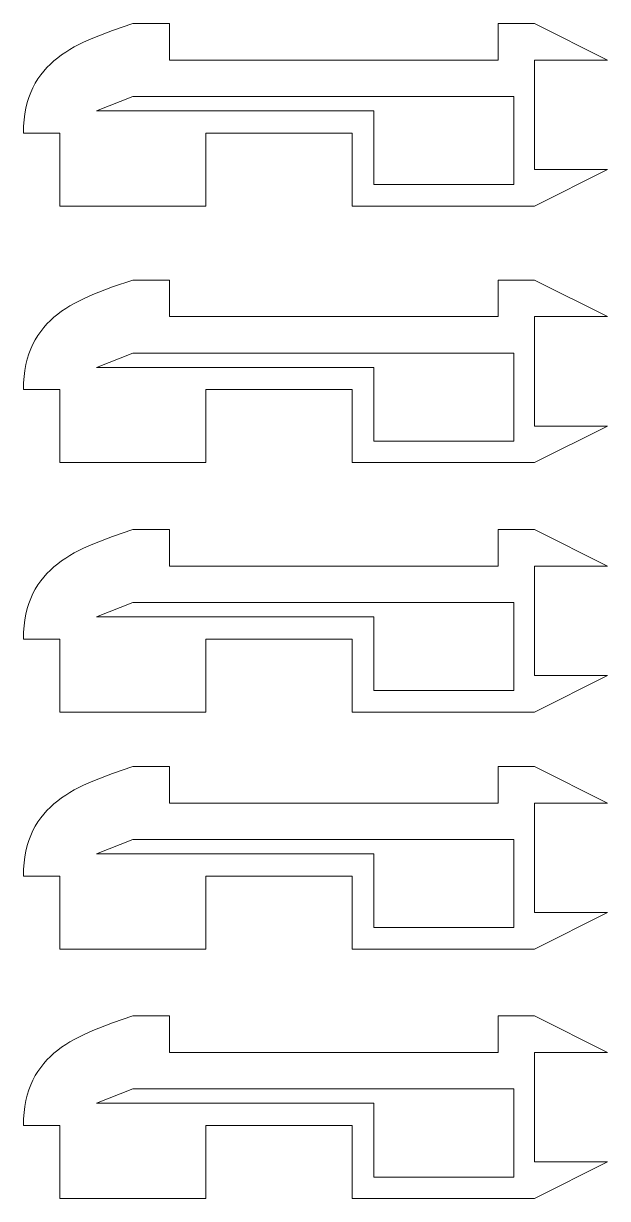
# Model space of a CAD drawing. Header units: centimetres. Extents: x -232 to 19, y -54 to 117.
# Drawn here: x -127.29 to -117.69, y 46.89 to 66.2 of the extents above; entities that cross this region are included whole.
import ezdxf

# ---------------------------------------------------------------- set-up
doc = ezdxf.new("R2010")
doc.units = ezdxf.units.CM
doc.header["$MEASUREMENT"] = 0
doc.layers.add('layer 1', color=7, linetype='Continuous')

msp = doc.modelspace()

# ---------------------------------------------------------------- linework, layer by layer
at = {"layer": 'layer 1', "color": 250, "lineweight": 9}
for points, knots in [([(-117.6888, 65.60413), (-117.6888, 65.60413), (-118.88877, 65.60413), (-118.88877, 65.60413), (-118.88877, 65.60413), (-118.88877, 65.60413), (-118.88877, 63.80413), (-118.88877, 63.80413), (-118.88877, 63.80413), (-118.88877, 63.80413), (-117.6888, 63.80413), (-117.6888, 63.80413), (-117.6888, 63.80413), (-117.6888, 63.80413), (-118.88877, 63.20414), (-118.88877, 63.20414), (-118.88877, 63.20414), (-118.88877, 63.20414), (-121.88878, 63.20414), (-121.88878, 63.20414), (-121.88878, 63.20414), (-121.88878, 63.20414), (-121.88878, 64.40414), (-121.88878, 64.40414), (-121.88878, 64.40414), (-121.88878, 64.40414), (-124.28879, 64.40414), (-124.28879, 64.40414), (-124.28879, 64.40414), (-124.28879, 64.40414), (-124.28879, 63.20414), (-124.28879, 63.20414), (-124.28879, 63.20414), (-124.28879, 63.20414), (-126.68878, 63.20414), (-126.68878, 63.20414), (-126.68878, 63.20414), (-126.68878, 63.20414), (-126.68878, 64.40414), (-126.68878, 64.40414), (-126.68878, 64.40414), (-126.68878, 64.40414), (-127.28878, 64.40414), (-127.28878, 64.40414), (-127.28878, 64.40414), (-127.28878, 64.40414), (-127.28617, 64.51403), (-127.28617, 64.51403), (-127.28617, 64.51403), (-127.28617, 64.51403), (-127.27845, 64.61881), (-127.27845, 64.61881), (-127.27845, 64.61881), (-127.27845, 64.61881), (-127.26579, 64.71865), (-127.26579, 64.71865), (-127.26579, 64.71865), (-127.26579, 64.71865), (-127.24835, 64.81371), (-127.24835, 64.81371), (-127.24835, 64.81371), (-127.24835, 64.81371), (-127.22629, 64.90416), (-127.22629, 64.90416), (-127.22629, 64.90416), (-127.22629, 64.90416), (-127.19979, 64.99015), (-127.19979, 64.99015), (-127.19979, 64.99015), (-127.19979, 64.99015), (-127.169, 65.07186), (-127.169, 65.07186), (-127.169, 65.07186), (-127.169, 65.07186), (-127.13409, 65.14945), (-127.13409, 65.14945), (-127.13409, 65.14945), (-127.13409, 65.14945), (-127.09522, 65.22309), (-127.09522, 65.22309), (-127.09522, 65.22309), (-127.09522, 65.22309), (-127.05257, 65.29293), (-127.05257, 65.29293), (-127.05257, 65.29293), (-127.05257, 65.29293), (-127.00629, 65.35915), (-127.00629, 65.35915), (-127.00629, 65.35915), (-127.00629, 65.35915), (-126.95655, 65.42191), (-126.95655, 65.42191), (-126.95655, 65.42191), (-126.95655, 65.42191), (-126.90351, 65.48138), (-126.90351, 65.48138), (-126.90351, 65.48138), (-126.90351, 65.48138), (-126.84734, 65.5377), (-126.84734, 65.5377), (-126.84734, 65.5377), (-126.84734, 65.5377), (-126.78821, 65.59107), (-126.78821, 65.59107), (-126.78821, 65.59107), (-126.78821, 65.59107), (-126.72627, 65.64164), (-126.72627, 65.64164), (-126.72627, 65.64164), (-126.72627, 65.64164), (-126.6617, 65.68956), (-126.6617, 65.68956), (-126.6617, 65.68956), (-126.6617, 65.68956), (-126.59465, 65.73502), (-126.59465, 65.73502), (-126.59465, 65.73502), (-126.59465, 65.73502), (-126.5253, 65.77817), (-126.5253, 65.77817), (-126.5253, 65.77817), (-126.5253, 65.77817), (-126.45381, 65.81917), (-126.45381, 65.81917), (-126.45381, 65.81917), (-126.45381, 65.81917), (-126.30505, 65.89542), (-126.30505, 65.89542), (-126.30505, 65.89542), (-126.30505, 65.89542), (-126.1497, 65.96507), (-126.1497, 65.96507), (-126.1497, 65.96507), (-126.1497, 65.96507), (-125.8245, 66.08988), (-125.8245, 66.08988), (-125.8245, 66.08988), (-125.8245, 66.08988), (-125.48875, 66.20413), (-125.48875, 66.20413), (-125.48875, 66.20413), (-125.48875, 66.20413), (-124.88874, 66.20413), (-124.88874, 66.20413), (-124.88874, 66.20413), (-124.88874, 66.20413), (-124.88879, 65.60413), (-124.88879, 65.60413), (-124.88879, 65.60413), (-124.88879, 65.60413), (-119.48877, 65.60412), (-119.48877, 65.60412), (-119.48877, 65.60412), (-119.48877, 65.60412), (-119.48875, 66.20413), (-119.48875, 66.20413), (-119.48875, 66.20413), (-119.48875, 66.20413), (-118.88877, 66.20413), (-118.88877, 66.20413), (-118.88877, 66.20413), (-118.88877, 66.20413), (-117.6888, 65.60413), (-117.6888, 65.60413)], [0, 0, 0, 0, 0.02380952, 0.02380952, 0.02380952, 0.02380952, 0.04761905, 0.04761905, 0.04761905, 0.04761905, 0.07142857, 0.07142857, 0.07142857, 0.07142857, 0.0952381, 0.0952381, 0.0952381, 0.0952381, 0.11904762, 0.11904762, 0.11904762, 0.11904762, 0.14285714, 0.14285714, 0.14285714, 0.14285714, 0.16666667, 0.16666667, 0.16666667, 0.16666667, 0.19047619, 0.19047619, 0.19047619, 0.19047619, 0.21428571, 0.21428571, 0.21428571, 0.21428571, 0.23809524, 0.23809524, 0.23809524, 0.23809524, 0.26190476, 0.26190476, 0.26190476, 0.26190476, 0.28571429, 0.28571429, 0.28571429, 0.28571429, 0.30952381, 0.30952381, 0.30952381, 0.30952381, 0.33333333, 0.33333333, 0.33333333, 0.33333333, 0.35714286, 0.35714286, 0.35714286, 0.35714286, 0.38095238, 0.38095238, 0.38095238, 0.38095238, 0.4047619, 0.4047619, 0.4047619, 0.4047619, 0.42857143, 0.42857143, 0.42857143, 0.42857143, 0.45238095, 0.45238095, 0.45238095, 0.45238095, 0.47619048, 0.47619048, 0.47619048, 0.47619048, 0.5, 0.5, 0.5, 0.5, 0.52380952, 0.52380952, 0.52380952, 0.52380952, 0.54761905, 0.54761905, 0.54761905, 0.54761905, 0.57142857, 0.57142857, 0.57142857, 0.57142857, 0.5952381, 0.5952381, 0.5952381, 0.5952381, 0.61904762, 0.61904762, 0.61904762, 0.61904762, 0.64285714, 0.64285714, 0.64285714, 0.64285714, 0.66666667, 0.66666667, 0.66666667, 0.66666667, 0.69047619, 0.69047619, 0.69047619, 0.69047619, 0.71428571, 0.71428571, 0.71428571, 0.71428571, 0.73809524, 0.73809524, 0.73809524, 0.73809524, 0.76190476, 0.76190476, 0.76190476, 0.76190476, 0.78571429, 0.78571429, 0.78571429, 0.78571429, 0.80952381, 0.80952381, 0.80952381, 0.80952381, 0.83333333, 0.83333333, 0.83333333, 0.83333333, 0.85714286, 0.85714286, 0.85714286, 0.85714286, 0.88095238, 0.88095238, 0.88095238, 0.88095238, 0.9047619, 0.9047619, 0.9047619, 0.9047619, 0.92857143, 0.92857143, 0.92857143, 0.92857143, 0.95238095, 0.95238095, 0.95238095, 0.95238095, 1, 1, 1, 1]), ([(-119.22734, 63.55652), (-119.22734, 63.55652), (-119.22734, 65.00411), (-119.22734, 65.00411), (-119.22734, 65.00411), (-119.22734, 65.00411), (-125.48877, 65.00413), (-125.48877, 65.00413), (-125.48877, 65.00413), (-125.48877, 65.00413), (-126.08877, 64.76887), (-126.08877, 64.76887), (-126.08877, 64.76887), (-126.08877, 64.76887), (-121.52758, 64.76887), (-121.52758, 64.76887), (-121.52758, 64.76887), (-121.52758, 64.76887), (-121.52758, 63.55652), (-121.52758, 63.55652), (-121.52758, 63.55652), (-121.52758, 63.55652), (-119.22734, 63.55652), (-119.22734, 63.55652)], [0, 0, 0, 0, 0.14285714, 0.14285714, 0.14285714, 0.14285714, 0.28571429, 0.28571429, 0.28571429, 0.28571429, 0.42857143, 0.42857143, 0.42857143, 0.42857143, 0.57142857, 0.57142857, 0.57142857, 0.57142857, 0.71428571, 0.71428571, 0.71428571, 0.71428571, 1, 1, 1, 1]), ([(-117.6888, 61.38806), (-117.6888, 61.38806), (-118.88877, 61.38806), (-118.88877, 61.38806), (-118.88877, 61.38806), (-118.88877, 61.38806), (-118.88877, 59.58807), (-118.88877, 59.58807), (-118.88877, 59.58807), (-118.88877, 59.58807), (-117.6888, 59.58807), (-117.6888, 59.58807), (-117.6888, 59.58807), (-117.6888, 59.58807), (-118.88877, 58.98806), (-118.88877, 58.98806), (-118.88877, 58.98806), (-118.88877, 58.98806), (-121.88878, 58.98806), (-121.88878, 58.98806), (-121.88878, 58.98806), (-121.88878, 58.98806), (-121.88878, 60.18806), (-121.88878, 60.18806), (-121.88878, 60.18806), (-121.88878, 60.18806), (-124.28879, 60.18806), (-124.28879, 60.18806), (-124.28879, 60.18806), (-124.28879, 60.18806), (-124.28879, 58.98806), (-124.28879, 58.98806), (-124.28879, 58.98806), (-124.28879, 58.98806), (-126.68878, 58.98806), (-126.68878, 58.98806), (-126.68878, 58.98806), (-126.68878, 58.98806), (-126.68878, 60.18806), (-126.68878, 60.18806), (-126.68878, 60.18806), (-126.68878, 60.18806), (-127.28878, 60.18806), (-127.28878, 60.18806), (-127.28878, 60.18806), (-127.28878, 60.18806), (-127.28617, 60.29795), (-127.28617, 60.29795), (-127.28617, 60.29795), (-127.28617, 60.29795), (-127.27845, 60.40273), (-127.27845, 60.40273), (-127.27845, 60.40273), (-127.27845, 60.40273), (-127.26579, 60.50257), (-127.26579, 60.50257), (-127.26579, 60.50257), (-127.26579, 60.50257), (-127.24835, 60.59763), (-127.24835, 60.59763), (-127.24835, 60.59763), (-127.24835, 60.59763), (-127.22629, 60.68808), (-127.22629, 60.68808), (-127.22629, 60.68808), (-127.22629, 60.68808), (-127.19979, 60.77407), (-127.19979, 60.77407), (-127.19979, 60.77407), (-127.19979, 60.77407), (-127.169, 60.85579), (-127.169, 60.85579), (-127.169, 60.85579), (-127.169, 60.85579), (-127.13409, 60.93338), (-127.13409, 60.93338), (-127.13409, 60.93338), (-127.13409, 60.93338), (-127.09522, 61.00701), (-127.09522, 61.00701), (-127.09522, 61.00701), (-127.09522, 61.00701), (-127.05257, 61.07685), (-127.05257, 61.07685), (-127.05257, 61.07685), (-127.05257, 61.07685), (-127.00629, 61.14308), (-127.00629, 61.14308), (-127.00629, 61.14308), (-127.00629, 61.14308), (-126.95655, 61.20583), (-126.95655, 61.20583), (-126.95655, 61.20583), (-126.95655, 61.20583), (-126.90351, 61.2653), (-126.90351, 61.2653), (-126.90351, 61.2653), (-126.90351, 61.2653), (-126.84734, 61.32163), (-126.84734, 61.32163), (-126.84734, 61.32163), (-126.84734, 61.32163), (-126.78821, 61.375), (-126.78821, 61.375), (-126.78821, 61.375), (-126.78821, 61.375), (-126.72627, 61.42556), (-126.72627, 61.42556), (-126.72627, 61.42556), (-126.72627, 61.42556), (-126.6617, 61.47349), (-126.6617, 61.47349), (-126.6617, 61.47349), (-126.6617, 61.47349), (-126.59465, 61.51895), (-126.59465, 61.51895), (-126.59465, 61.51895), (-126.59465, 61.51895), (-126.5253, 61.5621), (-126.5253, 61.5621), (-126.5253, 61.5621), (-126.5253, 61.5621), (-126.45381, 61.6031), (-126.45381, 61.6031), (-126.45381, 61.6031), (-126.45381, 61.6031), (-126.30505, 61.67935), (-126.30505, 61.67935), (-126.30505, 61.67935), (-126.30505, 61.67935), (-126.1497, 61.749), (-126.1497, 61.749), (-126.1497, 61.749), (-126.1497, 61.749), (-125.8245, 61.87381), (-125.8245, 61.87381), (-125.8245, 61.87381), (-125.8245, 61.87381), (-125.48875, 61.98807), (-125.48875, 61.98807), (-125.48875, 61.98807), (-125.48875, 61.98807), (-124.88874, 61.98806), (-124.88874, 61.98806), (-124.88874, 61.98806), (-124.88874, 61.98806), (-124.88879, 61.38806), (-124.88879, 61.38806), (-124.88879, 61.38806), (-124.88879, 61.38806), (-119.48877, 61.38805), (-119.48877, 61.38805), (-119.48877, 61.38805), (-119.48877, 61.38805), (-119.48875, 61.98806), (-119.48875, 61.98806), (-119.48875, 61.98806), (-119.48875, 61.98806), (-118.88877, 61.98806), (-118.88877, 61.98806), (-118.88877, 61.98806), (-118.88877, 61.98806), (-117.6888, 61.38806), (-117.6888, 61.38806)], [0, 0, 0, 0, 0.02380952, 0.02380952, 0.02380952, 0.02380952, 0.04761905, 0.04761905, 0.04761905, 0.04761905, 0.07142857, 0.07142857, 0.07142857, 0.07142857, 0.0952381, 0.0952381, 0.0952381, 0.0952381, 0.11904762, 0.11904762, 0.11904762, 0.11904762, 0.14285714, 0.14285714, 0.14285714, 0.14285714, 0.16666667, 0.16666667, 0.16666667, 0.16666667, 0.19047619, 0.19047619, 0.19047619, 0.19047619, 0.21428571, 0.21428571, 0.21428571, 0.21428571, 0.23809524, 0.23809524, 0.23809524, 0.23809524, 0.26190476, 0.26190476, 0.26190476, 0.26190476, 0.28571429, 0.28571429, 0.28571429, 0.28571429, 0.30952381, 0.30952381, 0.30952381, 0.30952381, 0.33333333, 0.33333333, 0.33333333, 0.33333333, 0.35714286, 0.35714286, 0.35714286, 0.35714286, 0.38095238, 0.38095238, 0.38095238, 0.38095238, 0.4047619, 0.4047619, 0.4047619, 0.4047619, 0.42857143, 0.42857143, 0.42857143, 0.42857143, 0.45238095, 0.45238095, 0.45238095, 0.45238095, 0.47619048, 0.47619048, 0.47619048, 0.47619048, 0.5, 0.5, 0.5, 0.5, 0.52380952, 0.52380952, 0.52380952, 0.52380952, 0.54761905, 0.54761905, 0.54761905, 0.54761905, 0.57142857, 0.57142857, 0.57142857, 0.57142857, 0.5952381, 0.5952381, 0.5952381, 0.5952381, 0.61904762, 0.61904762, 0.61904762, 0.61904762, 0.64285714, 0.64285714, 0.64285714, 0.64285714, 0.66666667, 0.66666667, 0.66666667, 0.66666667, 0.69047619, 0.69047619, 0.69047619, 0.69047619, 0.71428571, 0.71428571, 0.71428571, 0.71428571, 0.73809524, 0.73809524, 0.73809524, 0.73809524, 0.76190476, 0.76190476, 0.76190476, 0.76190476, 0.78571429, 0.78571429, 0.78571429, 0.78571429, 0.80952381, 0.80952381, 0.80952381, 0.80952381, 0.83333333, 0.83333333, 0.83333333, 0.83333333, 0.85714286, 0.85714286, 0.85714286, 0.85714286, 0.88095238, 0.88095238, 0.88095238, 0.88095238, 0.9047619, 0.9047619, 0.9047619, 0.9047619, 0.92857143, 0.92857143, 0.92857143, 0.92857143, 0.95238095, 0.95238095, 0.95238095, 0.95238095, 1, 1, 1, 1]), ([(-119.22734, 59.34044), (-119.22734, 59.34044), (-119.22734, 60.78804), (-119.22734, 60.78804), (-119.22734, 60.78804), (-119.22734, 60.78804), (-125.48877, 60.78805), (-125.48877, 60.78805), (-125.48877, 60.78805), (-125.48877, 60.78805), (-126.08877, 60.5528), (-126.08877, 60.5528), (-126.08877, 60.5528), (-126.08877, 60.5528), (-121.52758, 60.5528), (-121.52758, 60.5528), (-121.52758, 60.5528), (-121.52758, 60.5528), (-121.52758, 59.34044), (-121.52758, 59.34044), (-121.52758, 59.34044), (-121.52758, 59.34044), (-119.22734, 59.34044), (-119.22734, 59.34044)], [0, 0, 0, 0, 0.14285714, 0.14285714, 0.14285714, 0.14285714, 0.28571429, 0.28571429, 0.28571429, 0.28571429, 0.42857143, 0.42857143, 0.42857143, 0.42857143, 0.57142857, 0.57142857, 0.57142857, 0.57142857, 0.71428571, 0.71428571, 0.71428571, 0.71428571, 1, 1, 1, 1]), ([(-117.6888, 57.28782), (-117.6888, 57.28782), (-118.88877, 57.28782), (-118.88877, 57.28782), (-118.88877, 57.28782), (-118.88877, 57.28782), (-118.88877, 55.48782), (-118.88877, 55.48782), (-118.88877, 55.48782), (-118.88877, 55.48782), (-117.6888, 55.48782), (-117.6888, 55.48782), (-117.6888, 55.48782), (-117.6888, 55.48782), (-118.88877, 54.88782), (-118.88877, 54.88782), (-118.88877, 54.88782), (-118.88877, 54.88782), (-121.88878, 54.88782), (-121.88878, 54.88782), (-121.88878, 54.88782), (-121.88878, 54.88782), (-121.88878, 56.08783), (-121.88878, 56.08783), (-121.88878, 56.08783), (-121.88878, 56.08783), (-124.28879, 56.08783), (-124.28879, 56.08783), (-124.28879, 56.08783), (-124.28879, 56.08783), (-124.28879, 54.88782), (-124.28879, 54.88782), (-124.28879, 54.88782), (-124.28879, 54.88782), (-126.68878, 54.88782), (-126.68878, 54.88782), (-126.68878, 54.88782), (-126.68878, 54.88782), (-126.68878, 56.08783), (-126.68878, 56.08783), (-126.68878, 56.08783), (-126.68878, 56.08783), (-127.28878, 56.08783), (-127.28878, 56.08783), (-127.28878, 56.08783), (-127.28878, 56.08783), (-127.28617, 56.19771), (-127.28617, 56.19771), (-127.28617, 56.19771), (-127.28617, 56.19771), (-127.27845, 56.3025), (-127.27845, 56.3025), (-127.27845, 56.3025), (-127.27845, 56.3025), (-127.26579, 56.40234), (-127.26579, 56.40234), (-127.26579, 56.40234), (-127.26579, 56.40234), (-127.24835, 56.4974), (-127.24835, 56.4974), (-127.24835, 56.4974), (-127.24835, 56.4974), (-127.22629, 56.58784), (-127.22629, 56.58784), (-127.22629, 56.58784), (-127.22629, 56.58784), (-127.19979, 56.67383), (-127.19979, 56.67383), (-127.19979, 56.67383), (-127.19979, 56.67383), (-127.169, 56.75555), (-127.169, 56.75555), (-127.169, 56.75555), (-127.169, 56.75555), (-127.13409, 56.83314), (-127.13409, 56.83314), (-127.13409, 56.83314), (-127.13409, 56.83314), (-127.09522, 56.90677), (-127.09522, 56.90677), (-127.09522, 56.90677), (-127.09522, 56.90677), (-127.05257, 56.97662), (-127.05257, 56.97662), (-127.05257, 56.97662), (-127.05257, 56.97662), (-127.00629, 57.04284), (-127.00629, 57.04284), (-127.00629, 57.04284), (-127.00629, 57.04284), (-126.95655, 57.1056), (-126.95655, 57.1056), (-126.95655, 57.1056), (-126.95655, 57.1056), (-126.90351, 57.16506), (-126.90351, 57.16506), (-126.90351, 57.16506), (-126.90351, 57.16506), (-126.84734, 57.22139), (-126.84734, 57.22139), (-126.84734, 57.22139), (-126.84734, 57.22139), (-126.78821, 57.27476), (-126.78821, 57.27476), (-126.78821, 57.27476), (-126.78821, 57.27476), (-126.72627, 57.32532), (-126.72627, 57.32532), (-126.72627, 57.32532), (-126.72627, 57.32532), (-126.6617, 57.37325), (-126.6617, 57.37325), (-126.6617, 57.37325), (-126.6617, 57.37325), (-126.59465, 57.41871), (-126.59465, 57.41871), (-126.59465, 57.41871), (-126.59465, 57.41871), (-126.5253, 57.46186), (-126.5253, 57.46186), (-126.5253, 57.46186), (-126.5253, 57.46186), (-126.45381, 57.50286), (-126.45381, 57.50286), (-126.45381, 57.50286), (-126.45381, 57.50286), (-126.30505, 57.57911), (-126.30505, 57.57911), (-126.30505, 57.57911), (-126.30505, 57.57911), (-126.1497, 57.64876), (-126.1497, 57.64876), (-126.1497, 57.64876), (-126.1497, 57.64876), (-125.8245, 57.77356), (-125.8245, 57.77356), (-125.8245, 57.77356), (-125.8245, 57.77356), (-125.48875, 57.88782), (-125.48875, 57.88782), (-125.48875, 57.88782), (-125.48875, 57.88782), (-124.88874, 57.88782), (-124.88874, 57.88782), (-124.88874, 57.88782), (-124.88874, 57.88782), (-124.88879, 57.28782), (-124.88879, 57.28782), (-124.88879, 57.28782), (-124.88879, 57.28782), (-119.48877, 57.28781), (-119.48877, 57.28781), (-119.48877, 57.28781), (-119.48877, 57.28781), (-119.48875, 57.8878), (-119.48875, 57.8878), (-119.48875, 57.8878), (-119.48875, 57.8878), (-118.88877, 57.88782), (-118.88877, 57.88782), (-118.88877, 57.88782), (-118.88877, 57.88782), (-117.6888, 57.28782), (-117.6888, 57.28782)], [0, 0, 0, 0, 0.02380952, 0.02380952, 0.02380952, 0.02380952, 0.04761905, 0.04761905, 0.04761905, 0.04761905, 0.07142857, 0.07142857, 0.07142857, 0.07142857, 0.0952381, 0.0952381, 0.0952381, 0.0952381, 0.11904762, 0.11904762, 0.11904762, 0.11904762, 0.14285714, 0.14285714, 0.14285714, 0.14285714, 0.16666667, 0.16666667, 0.16666667, 0.16666667, 0.19047619, 0.19047619, 0.19047619, 0.19047619, 0.21428571, 0.21428571, 0.21428571, 0.21428571, 0.23809524, 0.23809524, 0.23809524, 0.23809524, 0.26190476, 0.26190476, 0.26190476, 0.26190476, 0.28571429, 0.28571429, 0.28571429, 0.28571429, 0.30952381, 0.30952381, 0.30952381, 0.30952381, 0.33333333, 0.33333333, 0.33333333, 0.33333333, 0.35714286, 0.35714286, 0.35714286, 0.35714286, 0.38095238, 0.38095238, 0.38095238, 0.38095238, 0.4047619, 0.4047619, 0.4047619, 0.4047619, 0.42857143, 0.42857143, 0.42857143, 0.42857143, 0.45238095, 0.45238095, 0.45238095, 0.45238095, 0.47619048, 0.47619048, 0.47619048, 0.47619048, 0.5, 0.5, 0.5, 0.5, 0.52380952, 0.52380952, 0.52380952, 0.52380952, 0.54761905, 0.54761905, 0.54761905, 0.54761905, 0.57142857, 0.57142857, 0.57142857, 0.57142857, 0.5952381, 0.5952381, 0.5952381, 0.5952381, 0.61904762, 0.61904762, 0.61904762, 0.61904762, 0.64285714, 0.64285714, 0.64285714, 0.64285714, 0.66666667, 0.66666667, 0.66666667, 0.66666667, 0.69047619, 0.69047619, 0.69047619, 0.69047619, 0.71428571, 0.71428571, 0.71428571, 0.71428571, 0.73809524, 0.73809524, 0.73809524, 0.73809524, 0.76190476, 0.76190476, 0.76190476, 0.76190476, 0.78571429, 0.78571429, 0.78571429, 0.78571429, 0.80952381, 0.80952381, 0.80952381, 0.80952381, 0.83333333, 0.83333333, 0.83333333, 0.83333333, 0.85714286, 0.85714286, 0.85714286, 0.85714286, 0.88095238, 0.88095238, 0.88095238, 0.88095238, 0.9047619, 0.9047619, 0.9047619, 0.9047619, 0.92857143, 0.92857143, 0.92857143, 0.92857143, 0.95238095, 0.95238095, 0.95238095, 0.95238095, 1, 1, 1, 1]), ([(-119.22734, 55.2402), (-119.22734, 55.2402), (-119.22734, 56.68779), (-119.22734, 56.68779), (-119.22734, 56.68779), (-119.22734, 56.68779), (-125.48877, 56.68781), (-125.48877, 56.68781), (-125.48877, 56.68781), (-125.48877, 56.68781), (-126.08877, 56.45256), (-126.08877, 56.45256), (-126.08877, 56.45256), (-126.08877, 56.45256), (-121.52758, 56.45256), (-121.52758, 56.45256), (-121.52758, 56.45256), (-121.52758, 56.45256), (-121.52758, 55.2402), (-121.52758, 55.2402), (-121.52758, 55.2402), (-121.52758, 55.2402), (-119.22734, 55.2402), (-119.22734, 55.2402)], [0, 0, 0, 0, 0.14285714, 0.14285714, 0.14285714, 0.14285714, 0.28571429, 0.28571429, 0.28571429, 0.28571429, 0.42857143, 0.42857143, 0.42857143, 0.42857143, 0.57142857, 0.57142857, 0.57142857, 0.57142857, 0.71428571, 0.71428571, 0.71428571, 0.71428571, 1, 1, 1, 1]), ([(-117.6888, 53.39257), (-117.6888, 53.39257), (-118.88877, 53.39257), (-118.88877, 53.39257), (-118.88877, 53.39257), (-118.88877, 53.39257), (-118.88877, 51.5926), (-118.88877, 51.5926), (-118.88877, 51.5926), (-118.88877, 51.5926), (-117.6888, 51.5926), (-117.6888, 51.5926), (-117.6888, 51.5926), (-117.6888, 51.5926), (-118.88877, 50.9926), (-118.88877, 50.9926), (-118.88877, 50.9926), (-118.88877, 50.9926), (-121.88878, 50.99258), (-121.88878, 50.99258), (-121.88878, 50.99258), (-121.88878, 50.99258), (-121.88878, 52.19258), (-121.88878, 52.19258), (-121.88878, 52.19258), (-121.88878, 52.19258), (-124.28879, 52.19258), (-124.28879, 52.19258), (-124.28879, 52.19258), (-124.28879, 52.19258), (-124.28879, 50.9926), (-124.28879, 50.9926), (-124.28879, 50.9926), (-124.28879, 50.9926), (-126.68878, 50.9926), (-126.68878, 50.9926), (-126.68878, 50.9926), (-126.68878, 50.9926), (-126.68878, 52.19258), (-126.68878, 52.19258), (-126.68878, 52.19258), (-126.68878, 52.19258), (-127.28878, 52.19258), (-127.28878, 52.19258), (-127.28878, 52.19258), (-127.28878, 52.19258), (-127.28617, 52.30247), (-127.28617, 52.30247), (-127.28617, 52.30247), (-127.28617, 52.30247), (-127.27845, 52.40726), (-127.27845, 52.40726), (-127.27845, 52.40726), (-127.27845, 52.40726), (-127.26579, 52.50709), (-127.26579, 52.50709), (-127.26579, 52.50709), (-127.26579, 52.50709), (-127.24835, 52.60215), (-127.24835, 52.60215), (-127.24835, 52.60215), (-127.24835, 52.60215), (-127.22629, 52.6926), (-127.22629, 52.6926), (-127.22629, 52.6926), (-127.22629, 52.6926), (-127.19979, 52.77859), (-127.19979, 52.77859), (-127.19979, 52.77859), (-127.19979, 52.77859), (-127.169, 52.8603), (-127.169, 52.8603), (-127.169, 52.8603), (-127.169, 52.8603), (-127.13409, 52.93789), (-127.13409, 52.93789), (-127.13409, 52.93789), (-127.13409, 52.93789), (-127.09522, 53.01153), (-127.09522, 53.01153), (-127.09522, 53.01153), (-127.09522, 53.01153), (-127.05257, 53.08138), (-127.05257, 53.08138), (-127.05257, 53.08138), (-127.05257, 53.08138), (-127.00629, 53.1476), (-127.00629, 53.1476), (-127.00629, 53.1476), (-127.00629, 53.1476), (-126.95655, 53.21036), (-126.95655, 53.21036), (-126.95655, 53.21036), (-126.95655, 53.21036), (-126.90351, 53.26982), (-126.90351, 53.26982), (-126.90351, 53.26982), (-126.90351, 53.26982), (-126.84734, 53.32615), (-126.84734, 53.32615), (-126.84734, 53.32615), (-126.84734, 53.32615), (-126.78821, 53.37952), (-126.78821, 53.37952), (-126.78821, 53.37952), (-126.78821, 53.37952), (-126.72627, 53.43009), (-126.72627, 53.43009), (-126.72627, 53.43009), (-126.72627, 53.43009), (-126.6617, 53.47801), (-126.6617, 53.47801), (-126.6617, 53.47801), (-126.6617, 53.47801), (-126.59465, 53.52347), (-126.59465, 53.52347), (-126.59465, 53.52347), (-126.59465, 53.52347), (-126.5253, 53.56662), (-126.5253, 53.56662), (-126.5253, 53.56662), (-126.5253, 53.56662), (-126.45381, 53.60763), (-126.45381, 53.60763), (-126.45381, 53.60763), (-126.45381, 53.60763), (-126.30505, 53.68387), (-126.30505, 53.68387), (-126.30505, 53.68387), (-126.30505, 53.68387), (-126.1497, 53.75353), (-126.1497, 53.75353), (-126.1497, 53.75353), (-126.1497, 53.75353), (-125.8245, 53.87833), (-125.8245, 53.87833), (-125.8245, 53.87833), (-125.8245, 53.87833), (-125.48875, 53.99259), (-125.48875, 53.99259), (-125.48875, 53.99259), (-125.48875, 53.99259), (-124.88874, 53.99259), (-124.88874, 53.99259), (-124.88874, 53.99259), (-124.88874, 53.99259), (-124.88879, 53.39257), (-124.88879, 53.39257), (-124.88879, 53.39257), (-124.88879, 53.39257), (-119.48877, 53.39257), (-119.48877, 53.39257), (-119.48877, 53.39257), (-119.48877, 53.39257), (-119.48875, 53.99257), (-119.48875, 53.99257), (-119.48875, 53.99257), (-119.48875, 53.99257), (-118.88877, 53.99259), (-118.88877, 53.99259), (-118.88877, 53.99259), (-118.88877, 53.99259), (-117.6888, 53.39257), (-117.6888, 53.39257)], [0, 0, 0, 0, 0.02380952, 0.02380952, 0.02380952, 0.02380952, 0.04761905, 0.04761905, 0.04761905, 0.04761905, 0.07142857, 0.07142857, 0.07142857, 0.07142857, 0.0952381, 0.0952381, 0.0952381, 0.0952381, 0.11904762, 0.11904762, 0.11904762, 0.11904762, 0.14285714, 0.14285714, 0.14285714, 0.14285714, 0.16666667, 0.16666667, 0.16666667, 0.16666667, 0.19047619, 0.19047619, 0.19047619, 0.19047619, 0.21428571, 0.21428571, 0.21428571, 0.21428571, 0.23809524, 0.23809524, 0.23809524, 0.23809524, 0.26190476, 0.26190476, 0.26190476, 0.26190476, 0.28571429, 0.28571429, 0.28571429, 0.28571429, 0.30952381, 0.30952381, 0.30952381, 0.30952381, 0.33333333, 0.33333333, 0.33333333, 0.33333333, 0.35714286, 0.35714286, 0.35714286, 0.35714286, 0.38095238, 0.38095238, 0.38095238, 0.38095238, 0.4047619, 0.4047619, 0.4047619, 0.4047619, 0.42857143, 0.42857143, 0.42857143, 0.42857143, 0.45238095, 0.45238095, 0.45238095, 0.45238095, 0.47619048, 0.47619048, 0.47619048, 0.47619048, 0.5, 0.5, 0.5, 0.5, 0.52380952, 0.52380952, 0.52380952, 0.52380952, 0.54761905, 0.54761905, 0.54761905, 0.54761905, 0.57142857, 0.57142857, 0.57142857, 0.57142857, 0.5952381, 0.5952381, 0.5952381, 0.5952381, 0.61904762, 0.61904762, 0.61904762, 0.61904762, 0.64285714, 0.64285714, 0.64285714, 0.64285714, 0.66666667, 0.66666667, 0.66666667, 0.66666667, 0.69047619, 0.69047619, 0.69047619, 0.69047619, 0.71428571, 0.71428571, 0.71428571, 0.71428571, 0.73809524, 0.73809524, 0.73809524, 0.73809524, 0.76190476, 0.76190476, 0.76190476, 0.76190476, 0.78571429, 0.78571429, 0.78571429, 0.78571429, 0.80952381, 0.80952381, 0.80952381, 0.80952381, 0.83333333, 0.83333333, 0.83333333, 0.83333333, 0.85714286, 0.85714286, 0.85714286, 0.85714286, 0.88095238, 0.88095238, 0.88095238, 0.88095238, 0.9047619, 0.9047619, 0.9047619, 0.9047619, 0.92857143, 0.92857143, 0.92857143, 0.92857143, 0.95238095, 0.95238095, 0.95238095, 0.95238095, 1, 1, 1, 1]), ([(-119.22734, 51.34497), (-119.22734, 51.34497), (-119.22734, 52.79257), (-119.22734, 52.79257), (-119.22734, 52.79257), (-119.22734, 52.79257), (-125.48877, 52.79257), (-125.48877, 52.79257), (-125.48877, 52.79257), (-125.48877, 52.79257), (-126.08877, 52.55733), (-126.08877, 52.55733), (-126.08877, 52.55733), (-126.08877, 52.55733), (-121.52758, 52.55733), (-121.52758, 52.55733), (-121.52758, 52.55733), (-121.52758, 52.55733), (-121.52758, 51.34497), (-121.52758, 51.34497), (-121.52758, 51.34497), (-121.52758, 51.34497), (-119.22734, 51.34497), (-119.22734, 51.34497)], [0, 0, 0, 0, 0.14285714, 0.14285714, 0.14285714, 0.14285714, 0.28571429, 0.28571429, 0.28571429, 0.28571429, 0.42857143, 0.42857143, 0.42857143, 0.42857143, 0.57142857, 0.57142857, 0.57142857, 0.57142857, 0.71428571, 0.71428571, 0.71428571, 0.71428571, 1, 1, 1, 1]), ([(-117.6888, 49.29233), (-117.6888, 49.29233), (-118.88877, 49.29233), (-118.88877, 49.29233), (-118.88877, 49.29233), (-118.88877, 49.29233), (-118.88877, 47.49235), (-118.88877, 47.49235), (-118.88877, 47.49235), (-118.88877, 47.49235), (-117.6888, 47.49235), (-117.6888, 47.49235), (-117.6888, 47.49235), (-117.6888, 47.49235), (-118.88877, 46.89236), (-118.88877, 46.89236), (-118.88877, 46.89236), (-118.88877, 46.89236), (-121.88878, 46.89234), (-121.88878, 46.89234), (-121.88878, 46.89234), (-121.88878, 46.89234), (-121.88878, 48.09234), (-121.88878, 48.09234), (-121.88878, 48.09234), (-121.88878, 48.09234), (-124.28879, 48.09234), (-124.28879, 48.09234), (-124.28879, 48.09234), (-124.28879, 48.09234), (-124.28879, 46.89236), (-124.28879, 46.89236), (-124.28879, 46.89236), (-124.28879, 46.89236), (-126.68878, 46.89236), (-126.68878, 46.89236), (-126.68878, 46.89236), (-126.68878, 46.89236), (-126.68878, 48.09234), (-126.68878, 48.09234), (-126.68878, 48.09234), (-126.68878, 48.09234), (-127.28878, 48.09234), (-127.28878, 48.09234), (-127.28878, 48.09234), (-127.28878, 48.09234), (-127.28617, 48.20223), (-127.28617, 48.20223), (-127.28617, 48.20223), (-127.28617, 48.20223), (-127.27845, 48.30701), (-127.27845, 48.30701), (-127.27845, 48.30701), (-127.27845, 48.30701), (-127.26579, 48.40685), (-127.26579, 48.40685), (-127.26579, 48.40685), (-127.26579, 48.40685), (-127.24835, 48.50191), (-127.24835, 48.50191), (-127.24835, 48.50191), (-127.24835, 48.50191), (-127.22629, 48.59235), (-127.22629, 48.59235), (-127.22629, 48.59235), (-127.22629, 48.59235), (-127.19979, 48.67835), (-127.19979, 48.67835), (-127.19979, 48.67835), (-127.19979, 48.67835), (-127.169, 48.76006), (-127.169, 48.76006), (-127.169, 48.76006), (-127.169, 48.76006), (-127.13409, 48.83766), (-127.13409, 48.83766), (-127.13409, 48.83766), (-127.13409, 48.83766), (-127.09522, 48.91129), (-127.09522, 48.91129), (-127.09522, 48.91129), (-127.09522, 48.91129), (-127.05257, 48.98114), (-127.05257, 48.98114), (-127.05257, 48.98114), (-127.05257, 48.98114), (-127.00629, 49.04736), (-127.00629, 49.04736), (-127.00629, 49.04736), (-127.00629, 49.04736), (-126.95655, 49.11012), (-126.95655, 49.11012), (-126.95655, 49.11012), (-126.95655, 49.11012), (-126.90351, 49.16958), (-126.90351, 49.16958), (-126.90351, 49.16958), (-126.90351, 49.16958), (-126.84734, 49.22591), (-126.84734, 49.22591), (-126.84734, 49.22591), (-126.84734, 49.22591), (-126.78821, 49.27928), (-126.78821, 49.27928), (-126.78821, 49.27928), (-126.78821, 49.27928), (-126.72627, 49.32985), (-126.72627, 49.32985), (-126.72627, 49.32985), (-126.72627, 49.32985), (-126.6617, 49.37777), (-126.6617, 49.37777), (-126.6617, 49.37777), (-126.6617, 49.37777), (-126.59465, 49.42323), (-126.59465, 49.42323), (-126.59465, 49.42323), (-126.59465, 49.42323), (-126.5253, 49.46638), (-126.5253, 49.46638), (-126.5253, 49.46638), (-126.5253, 49.46638), (-126.45381, 49.50739), (-126.45381, 49.50739), (-126.45381, 49.50739), (-126.45381, 49.50739), (-126.30505, 49.58363), (-126.30505, 49.58363), (-126.30505, 49.58363), (-126.30505, 49.58363), (-126.1497, 49.65329), (-126.1497, 49.65329), (-126.1497, 49.65329), (-126.1497, 49.65329), (-125.8245, 49.77809), (-125.8245, 49.77809), (-125.8245, 49.77809), (-125.8245, 49.77809), (-125.48875, 49.89235), (-125.48875, 49.89235), (-125.48875, 49.89235), (-125.48875, 49.89235), (-124.88874, 49.89235), (-124.88874, 49.89235), (-124.88874, 49.89235), (-124.88874, 49.89235), (-124.88879, 49.29233), (-124.88879, 49.29233), (-124.88879, 49.29233), (-124.88879, 49.29233), (-119.48877, 49.29233), (-119.48877, 49.29233), (-119.48877, 49.29233), (-119.48877, 49.29233), (-119.48875, 49.89233), (-119.48875, 49.89233), (-119.48875, 49.89233), (-119.48875, 49.89233), (-118.88877, 49.89235), (-118.88877, 49.89235), (-118.88877, 49.89235), (-118.88877, 49.89235), (-117.6888, 49.29233), (-117.6888, 49.29233)], [0, 0, 0, 0, 0.02380952, 0.02380952, 0.02380952, 0.02380952, 0.04761905, 0.04761905, 0.04761905, 0.04761905, 0.07142857, 0.07142857, 0.07142857, 0.07142857, 0.0952381, 0.0952381, 0.0952381, 0.0952381, 0.11904762, 0.11904762, 0.11904762, 0.11904762, 0.14285714, 0.14285714, 0.14285714, 0.14285714, 0.16666667, 0.16666667, 0.16666667, 0.16666667, 0.19047619, 0.19047619, 0.19047619, 0.19047619, 0.21428571, 0.21428571, 0.21428571, 0.21428571, 0.23809524, 0.23809524, 0.23809524, 0.23809524, 0.26190476, 0.26190476, 0.26190476, 0.26190476, 0.28571429, 0.28571429, 0.28571429, 0.28571429, 0.30952381, 0.30952381, 0.30952381, 0.30952381, 0.33333333, 0.33333333, 0.33333333, 0.33333333, 0.35714286, 0.35714286, 0.35714286, 0.35714286, 0.38095238, 0.38095238, 0.38095238, 0.38095238, 0.4047619, 0.4047619, 0.4047619, 0.4047619, 0.42857143, 0.42857143, 0.42857143, 0.42857143, 0.45238095, 0.45238095, 0.45238095, 0.45238095, 0.47619048, 0.47619048, 0.47619048, 0.47619048, 0.5, 0.5, 0.5, 0.5, 0.52380952, 0.52380952, 0.52380952, 0.52380952, 0.54761905, 0.54761905, 0.54761905, 0.54761905, 0.57142857, 0.57142857, 0.57142857, 0.57142857, 0.5952381, 0.5952381, 0.5952381, 0.5952381, 0.61904762, 0.61904762, 0.61904762, 0.61904762, 0.64285714, 0.64285714, 0.64285714, 0.64285714, 0.66666667, 0.66666667, 0.66666667, 0.66666667, 0.69047619, 0.69047619, 0.69047619, 0.69047619, 0.71428571, 0.71428571, 0.71428571, 0.71428571, 0.73809524, 0.73809524, 0.73809524, 0.73809524, 0.76190476, 0.76190476, 0.76190476, 0.76190476, 0.78571429, 0.78571429, 0.78571429, 0.78571429, 0.80952381, 0.80952381, 0.80952381, 0.80952381, 0.83333333, 0.83333333, 0.83333333, 0.83333333, 0.85714286, 0.85714286, 0.85714286, 0.85714286, 0.88095238, 0.88095238, 0.88095238, 0.88095238, 0.9047619, 0.9047619, 0.9047619, 0.9047619, 0.92857143, 0.92857143, 0.92857143, 0.92857143, 0.95238095, 0.95238095, 0.95238095, 0.95238095, 1, 1, 1, 1]), ([(-119.22734, 47.24473), (-119.22734, 47.24473), (-119.22734, 48.69233), (-119.22734, 48.69233), (-119.22734, 48.69233), (-119.22734, 48.69233), (-125.48877, 48.69233), (-125.48877, 48.69233), (-125.48877, 48.69233), (-125.48877, 48.69233), (-126.08877, 48.45709), (-126.08877, 48.45709), (-126.08877, 48.45709), (-126.08877, 48.45709), (-121.52758, 48.45709), (-121.52758, 48.45709), (-121.52758, 48.45709), (-121.52758, 48.45709), (-121.52758, 47.24473), (-121.52758, 47.24473), (-121.52758, 47.24473), (-121.52758, 47.24473), (-119.22734, 47.24473), (-119.22734, 47.24473)], [0, 0, 0, 0, 0.14285714, 0.14285714, 0.14285714, 0.14285714, 0.28571429, 0.28571429, 0.28571429, 0.28571429, 0.42857143, 0.42857143, 0.42857143, 0.42857143, 0.57142857, 0.57142857, 0.57142857, 0.57142857, 0.71428571, 0.71428571, 0.71428571, 0.71428571, 1, 1, 1, 1])]:
    msp.add_open_spline(points, degree=3, knots=knots, dxfattribs=at)

doc.saveas('drawing.dxf')
